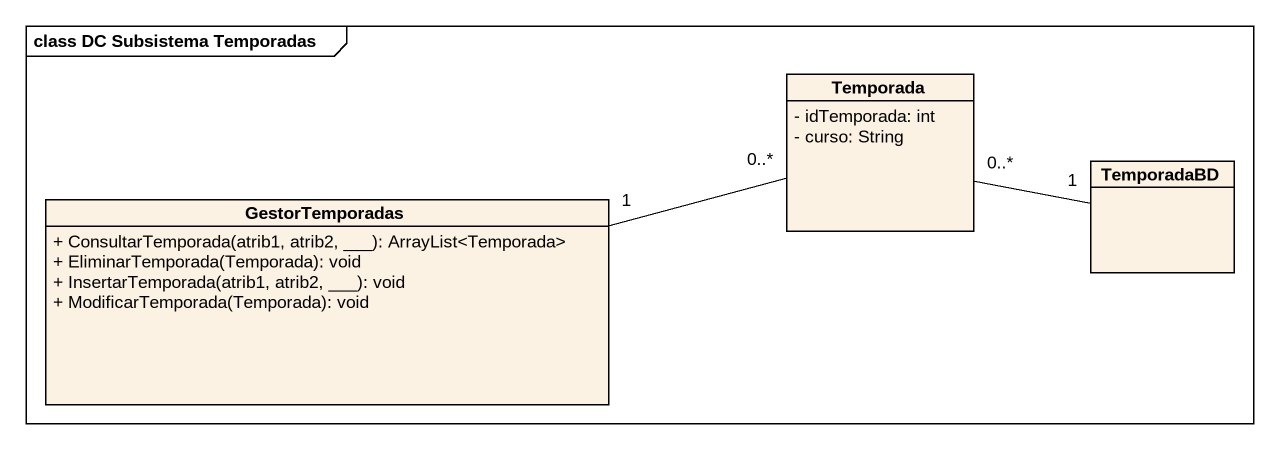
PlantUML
@startuml
mainframe class DC Subsistema Temporadas
hide circle
hide empty members
skinparam classAttributeIconSize 0
class Temporada {
  - idTemporada: int
  - curso: String
}
class GestorTemporadas {
  + ConsultarTemporada(atrib1, atrib2, ___): ArrayList<Temporada>
  + EliminarTemporada(Temporada): void
  + InsertarTemporada(atrib1, atrib2, ___): void
  + ModificarTemporada(Temporada): void
}
class TemporadaBD
Temporada "0..*" -right- "1" TemporadaBD
GestorTemporadas "1" -right- "0..*" Temporada
@enduml
